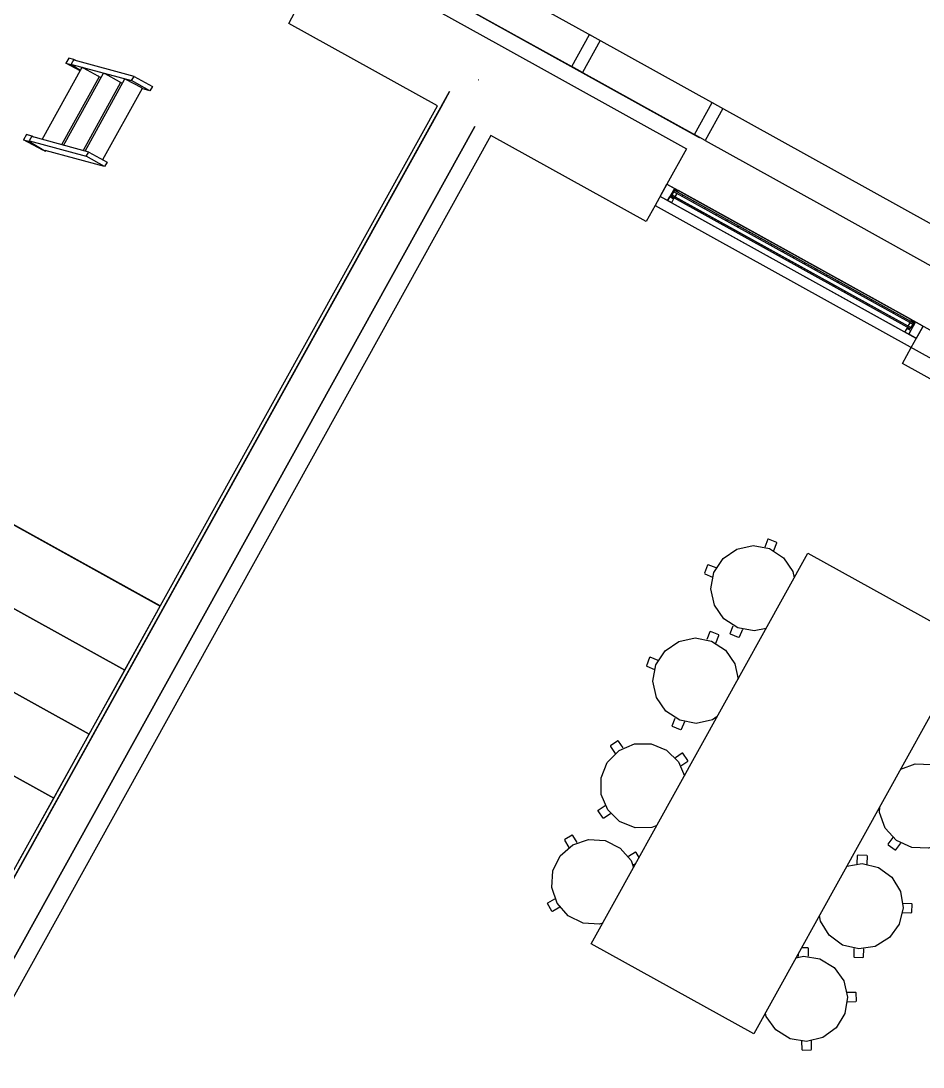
# Model space of a CAD drawing. Header units: metres. Extents: x 3.2 to 22.3, y 0.7 to 22.8.
# Drawn here: x 15.789 to 17.245, y 18.486 to 20.174 of the extents above; entities that cross this region are included whole.
import ezdxf

# ---------------------------------------------------------------- set-up
doc = ezdxf.new("R2010")
doc.units = ezdxf.units.M
for name, color, linetype in [('ARREDI', 9, 'Continuous'), ('INFISSI_VETRATE', 4, 'Continuous'), ('PARETI_STRUTTURE', 7, 'Continuous')]:
    doc.layers.add(name, color=color, linetype=linetype)

msp = doc.modelspace()

# ---------------------------------------------------------------- linework, layer by layer
at = {"layer": 'ARREDI'}
for points in [[(16.4882, 20.2051), (16.4884, 20.2054), (16.6864, 20.0957), (16.6862, 20.0953)], [(16.6862, 20.0953), (16.6864, 20.0957), (16.8844, 19.9859), (16.8843, 19.9855)], [(15.9678, 20.0779), (15.9718, 20.0847), (16.0013, 20.0684), (15.9973, 20.0616)], [(15.8019, 19.9802), (15.8288, 19.9642), (15.8244, 19.9654), (15.7934, 19.9825)], [(15.9281, 19.9462), (15.924, 19.9394), (15.8945, 19.9557), (15.8986, 19.9625)], [(16.8326, 19.8841), (16.8205, 19.8908), (16.8315, 19.9108), (16.8499, 19.9006), (16.8492, 19.8994), (16.843, 19.9029)], [(16.8326, 19.8841), (16.836, 19.8901), (16.8419, 19.8868), (16.8386, 19.8808)], [(16.8429, 19.8885), (16.8419, 19.8868), (16.8391, 19.8884), (16.84, 19.8901)], [(16.8473, 19.8959), (16.8442, 19.8904), (16.8398, 19.8929), (16.8428, 19.8984)], [(16.8455, 19.9015), (16.849, 19.8996), (16.8482, 19.8981), (16.8447, 19.9001)], [(17.2239, 19.6872), (17.2283, 19.6847), (17.2253, 19.6792), (17.2208, 19.6817)], [(17.2216, 19.6684), (17.232, 19.6872), (17.2258, 19.6907), (17.2265, 19.6919), (17.2448, 19.6817), (17.2337, 19.6617)], [(17.2295, 19.6886), (17.2287, 19.6872), (17.2253, 19.6891), (17.2261, 19.6905)], [(17.2216, 19.6684), (17.2156, 19.6717), (17.219, 19.6778), (17.2249, 19.6745)], [(17.2199, 19.6795), (17.2228, 19.6779), (17.2218, 19.6762), (17.219, 19.6778)], [(16.9719, 18.5396), (16.7095, 18.685), (17.0589, 19.3152), (17.3213, 19.1698)]]:
    msp.add_lwpolyline(points, close=True, dxfattribs=at)
for points in [[(15.8747, 20.112), (15.8662, 20.1143), (15.8616, 20.106)], [(15.8747, 20.112), (15.8704, 20.1042)], [(15.8778, 20.1101), (15.8747, 20.112)], [(15.9718, 20.0847), (15.8749, 20.1109)], [(15.8233, 19.9826), (15.8877, 20.0993)], [(15.8877, 20.0993), (15.8877, 20.0993), (15.8878, 20.0993), (15.888, 20.0993), (15.8883, 20.0991), (15.8888, 20.0989), (15.8893, 20.0987), (15.8898, 20.0984), (15.9133, 20.0856), (15.9138, 20.0853), (15.9143, 20.085), (15.9147, 20.0847), (15.9151, 20.0845), (15.9153, 20.0843), (15.9154, 20.0842), (15.9154, 20.084), (15.8548, 19.9743)], [(15.8846, 20.0934), (15.8616, 20.106), (15.8701, 20.1037)], [(15.8701, 20.1037), (15.8853, 20.0947)], [(15.8711, 20.104), (15.9678, 20.0779)], [(15.8579, 19.9733), (15.9224, 20.09)], [(15.9224, 20.09), (15.9224, 20.09), (15.9224, 20.09), (15.9226, 20.09), (15.923, 20.0898), (15.9234, 20.0896), (15.9239, 20.0894), (15.9244, 20.0891), (15.9479, 20.0763), (15.9484, 20.076), (15.9489, 20.0757), (15.9494, 20.0754), (15.9497, 20.0752), (15.9499, 20.075), (15.95, 20.0749), (15.95, 20.0747), (15.8894, 19.965)], [(15.8926, 19.964), (15.957, 20.0807)], [(15.9179, 20.0831), (15.915, 20.0839)], [(15.957, 20.0807), (15.957, 20.0807), (15.957, 20.0807), (15.9572, 20.0806), (15.9576, 20.0805), (15.958, 20.0803), (15.9585, 20.0801), (15.959, 20.0798), (15.9825, 20.067), (15.983, 20.0667), (15.9835, 20.0664), (15.984, 20.0661), (15.9843, 20.0659), (15.9845, 20.0657), (15.9846, 20.0656), (15.9846, 20.0653), (15.921, 19.9502)], [(15.9527, 20.0737), (15.9496, 20.0745)], [(15.9973, 20.0616), (15.9842, 20.0652)], [(15.8065, 19.9884), (15.798, 19.9907), (15.7934, 19.9825)], [(15.8065, 19.9884), (15.8022, 19.9807)], [(15.8029, 19.9805), (15.8945, 19.9557)], [(15.8095, 19.9866), (15.8065, 19.9884)], [(15.8986, 19.9625), (15.8067, 19.9874)], [(15.924, 19.9394), (15.8285, 19.9653)], [(15.8288, 19.9642), (15.8293, 19.9651)], [(16.9944, 19.3376), (16.9894, 19.3251)], [(16.9954, 19.338), (16.9944, 19.3376)], [(17.0086, 19.3327), (16.9954, 19.338)], [(17.004, 19.3193), (17.009, 19.3317)], [(17.009, 19.3317), (17.0086, 19.3327)], [(16.9073, 19.2842), (16.922, 19.3067), (16.9442, 19.3219), (16.9705, 19.3275), (16.9969, 19.3226), (17.0195, 19.3079), (17.0347, 19.2858), (17.0368, 19.2755)], [(16.8972, 19.2959), (16.8919, 19.2827)], [(16.8919, 19.2827), (16.8924, 19.2817)], [(16.8924, 19.2817), (16.9048, 19.2767)], [(16.8982, 19.2963), (16.8972, 19.2959)], [(16.9107, 19.2913), (16.8982, 19.2963)], [(16.9915, 19.1938), (16.9722, 19.1897), (16.9457, 19.1946), (16.9232, 19.2093), (16.908, 19.2315), (16.9024, 19.2578), (16.9073, 19.2842)], [(16.9336, 19.1855), (16.9386, 19.198)], [(16.9008, 19.1884), (16.8958, 19.1759)], [(16.9018, 19.1888), (16.9008, 19.1884)], [(16.915, 19.1836), (16.9018, 19.1888)], [(16.9105, 19.1701), (16.9154, 19.1825)], [(16.9154, 19.1825), (16.915, 19.1836)], [(16.934, 19.1845), (16.9336, 19.1855)], [(16.9472, 19.1792), (16.934, 19.1845)], [(16.9482, 19.1797), (16.9472, 19.1792)], [(16.9532, 19.1921), (16.9482, 19.1797)], [(16.8138, 19.135), (16.8284, 19.1576), (16.8506, 19.1728), (16.8769, 19.1784), (16.9033, 19.1734), (16.9259, 19.1588), (16.9411, 19.1366), (16.9463, 19.1121)], [(16.8036, 19.1467), (16.7984, 19.1336)], [(16.8046, 19.1472), (16.8036, 19.1467)], [(16.8171, 19.1422), (16.8046, 19.1472)], [(16.7983, 19.1336), (16.7988, 19.1326)], [(16.7988, 19.1326), (16.8112, 19.1276)], [(16.9126, 19.0514), (16.9049, 19.0461), (16.8786, 19.0406), (16.8522, 19.0455), (16.8296, 19.0601), (16.8144, 19.0823), (16.8088, 19.1086), (16.8138, 19.135)], [(16.84, 19.0364), (16.845, 19.0488)], [(16.8405, 19.0353), (16.84, 19.0364)], [(16.8536, 19.0301), (16.8405, 19.0353)], [(16.8546, 19.0305), (16.8536, 19.0301)], [(16.8596, 19.043), (16.8546, 19.0305)], [(16.7523, 19.0122), (16.7406, 19.0042)], [(16.7534, 19.012), (16.7523, 19.0122)], [(16.761, 19.0009), (16.7534, 19.012)], [(16.8153, 18.8759), (16.8069, 18.8724), (16.78, 18.8721), (16.7551, 18.8822), (16.7359, 18.9011), (16.7254, 18.9259), (16.7252, 18.9527), (16.7353, 18.9776), (16.7542, 18.9968)], [(16.7406, 19.0042), (16.7404, 19.0031)], [(16.7404, 19.0031), (16.7479, 18.992)], [(16.7542, 18.9968), (16.779, 19.0073), (16.8058, 19.0075), (16.8308, 18.9974), (16.8499, 18.9786), (16.8596, 18.9557)], [(16.8562, 18.9924), (16.8451, 18.9848)], [(16.854, 18.9718), (16.8651, 18.9793)], [(16.8573, 18.9922), (16.8562, 18.9924)], [(16.8653, 18.9804), (16.8573, 18.9922)], [(16.8651, 18.9793), (16.8653, 18.9804)], [(17.2087, 18.9666), (17.2322, 18.9752), (17.259, 18.9741), (17.2834, 18.9627), (17.3016, 18.9429), (17.3108, 18.9177), (17.3097, 18.8908), (17.2983, 18.8664)], [(16.7206, 18.8992), (16.7208, 18.9003)], [(16.7285, 18.8875), (16.7206, 18.8992)], [(16.7208, 18.9003), (16.7319, 18.9079)], [(16.7407, 18.8948), (16.7296, 18.8873)], [(17.2983, 18.8664), (17.2785, 18.8483), (17.2533, 18.839), (17.2264, 18.8402), (17.202, 18.8515), (17.1838, 18.8713), (17.1746, 18.8966), (17.175, 18.906)], [(16.7296, 18.8873), (16.7285, 18.8875)], [(16.6788, 18.86), (16.6665, 18.8529)], [(16.6799, 18.8597), (16.6788, 18.86)], [(16.6866, 18.8481), (16.6799, 18.8597)], [(16.7279, 18.7182), (16.7229, 18.7165), (16.6961, 18.7183), (16.672, 18.7302), (16.6543, 18.7504), (16.6456, 18.7759), (16.6474, 18.8027), (16.6593, 18.8268), (16.6796, 18.8445)], [(16.6666, 18.8529), (16.6663, 18.8518)], [(16.6663, 18.8518), (16.673, 18.8402)], [(16.6796, 18.8445), (16.705, 18.8531), (16.7319, 18.8514), (16.756, 18.8394), (16.7737, 18.8192), (16.7775, 18.8078)], [(17.1959, 18.8565), (17.188, 18.8457)], [(17.188, 18.8457), (17.1882, 18.8446)], [(17.1882, 18.8446), (17.1996, 18.8362)], [(17.2007, 18.8364), (17.2087, 18.8472)], [(16.781, 18.8325), (16.7693, 18.8258)], [(16.782, 18.8322), (16.781, 18.8325)], [(16.7867, 18.8242), (16.782, 18.8322)], [(17.1386, 18.814), (17.1391, 18.8274)], [(17.1391, 18.8274), (17.1399, 18.8282)], [(17.1399, 18.8282), (17.1541, 18.8276)], [(17.1541, 18.8276), (17.1548, 18.8268)], [(17.1548, 18.8268), (17.1543, 18.8134)], [(17.1996, 18.8362), (17.2007, 18.8364)], [(16.7772, 18.8122), (16.7813, 18.8146)], [(17.122, 18.8103), (17.1464, 18.8142), (17.1726, 18.8079), (17.1944, 18.7921), (17.2084, 18.7692), (17.2127, 18.7427)], [(16.6391, 18.7508), (16.6507, 18.7575)], [(16.6388, 18.7497), (16.6391, 18.7508)], [(16.6459, 18.7374), (16.6388, 18.7497)], [(16.6586, 18.7438), (16.647, 18.7371)], [(17.2127, 18.7427), (17.2064, 18.7165), (17.1906, 18.6948), (17.1677, 18.6807), (17.1412, 18.6765), (17.115, 18.6827), (17.0932, 18.6985), (17.0792, 18.7214), (17.0777, 18.7305)], [(17.2125, 18.7506), (17.2259, 18.75)], [(17.2259, 18.75), (17.2267, 18.7492)], [(17.2267, 18.7492), (17.2261, 18.7351)], [(16.647, 18.7371), (16.6459, 18.7374)], [(17.2253, 18.7343), (17.2119, 18.7348)], [(17.2261, 18.7351), (17.2253, 18.7343)], [(17.0491, 18.6787), (17.0583, 18.6791)], [(17.0583, 18.6791), (17.0591, 18.6783)], [(17.0592, 18.6783), (17.0596, 18.6649)], [(17.1333, 18.6772), (17.1328, 18.6638)], [(17.1485, 18.6632), (17.1491, 18.6766)], [(17.04, 18.6623), (17.0517, 18.6651), (17.0783, 18.6608), (17.1011, 18.6466), (17.1169, 18.6248), (17.123, 18.5987)], [(17.0439, 18.6643), (17.0437, 18.6691)], [(17.1328, 18.6638), (17.1336, 18.663)], [(17.1336, 18.663), (17.1477, 18.6625)], [(17.1477, 18.6625), (17.1485, 18.6632)], [(17.1223, 18.6065), (17.1357, 18.607)], [(17.1357, 18.607), (17.1365, 18.6062)], [(17.1365, 18.6063), (17.137, 18.5921)], [(17.123, 18.5987), (17.1187, 18.5721), (17.1046, 18.5493), (17.0828, 18.5335), (17.0566, 18.5274), (17.0301, 18.5317), (17.0072, 18.5458), (16.9915, 18.5676), (16.9903, 18.5727)], [(17.1363, 18.5913), (17.1229, 18.5908)], [(17.1371, 18.5921), (17.1363, 18.5913)], [(17.0488, 18.5275), (17.0492, 18.5141)], [(17.065, 18.5147), (17.0645, 18.5281)], [(17.0492, 18.5141), (17.0501, 18.5134)], [(17.0501, 18.5134), (17.0642, 18.5139)], [(17.0642, 18.5139), (17.065, 18.5147)]]:
    msp.add_lwpolyline(points, dxfattribs=at)
at = {"layer": 'INFISSI_VETRATE'}
for points in [[(16.8578, 19.8928), (16.8561, 19.8911)], [(16.8514, 19.8865), (16.8497, 19.8847)], [(16.8693, 19.8765), (16.8676, 19.8748)], [(16.8757, 19.8829), (16.874, 19.8812)], [(16.8936, 19.873), (16.8919, 19.8712)], [(16.8873, 19.8666), (16.8855, 19.8649)], [(16.9052, 19.8567), (16.9034, 19.8549)], [(16.9115, 19.863), (16.9098, 19.8613)], [(16.9231, 19.8467), (16.9213, 19.845)], [(16.9295, 19.8531), (16.9277, 19.8514)], [(16.9474, 19.8432), (16.9456, 19.8414)], [(16.941, 19.8368), (16.9393, 19.8351)], [(16.9589, 19.8269), (16.9572, 19.8251)], [(16.9653, 19.8332), (16.9635, 19.8315)], [(16.9832, 19.8233), (16.9815, 19.8216)], [(16.9768, 19.8169), (16.9751, 19.8152)], [(16.9947, 19.807), (16.993, 19.8053)], [(17.0011, 19.8134), (16.9994, 19.8116)], [(17.0126, 19.7971), (17.0109, 19.7953)], [(17.019, 19.8035), (17.0173, 19.8017)], [(17.0306, 19.7872), (17.0288, 19.7854)], [(17.0369, 19.7935), (17.0352, 19.7918)], [(17.0485, 19.7772), (17.0467, 19.7755)], [(17.0548, 19.7836), (17.0531, 19.7819)], [(17.0728, 19.7737), (17.071, 19.7719)], [(17.0664, 19.7673), (17.0646, 19.7656)], [(17.0843, 19.7574), (17.0826, 19.7556)], [(17.0907, 19.7637), (17.0889, 19.762)], [(17.1086, 19.7538), (17.1068, 19.7521)], [(17.1022, 19.7474), (17.1005, 19.7457)], [(17.1201, 19.7375), (17.1184, 19.7358)], [(17.1265, 19.7439), (17.1248, 19.7421)], [(17.138, 19.7276), (17.1363, 19.7258)], [(17.1444, 19.7339), (17.1427, 19.7322)], [(17.1623, 19.724), (17.1606, 19.7223)], [(17.1559, 19.7176), (17.1542, 19.7159)], [(17.1739, 19.7077), (17.1721, 19.706)], [(17.1802, 19.7141), (17.1785, 19.7124)], [(17.1981, 19.7042), (17.1964, 19.7024)], [(17.1918, 19.6978), (17.19, 19.6961)], [(17.2097, 19.6879), (17.2079, 19.6861)], [(17.2161, 19.6942), (17.2143, 19.6925)]]:
    msp.add_lwpolyline(points, dxfattribs=at)
at = {"layer": 'PARETI_STRUTTURE'}
for points in [[(16.4614, 20.0371), (16.2213, 20.1702), (16.2356, 20.1961), (15.8224, 20.4252)], [(16.2547, 20.2305), (16.2864, 20.2877), (16.5598, 20.1361)], [(16.517, 20.2571), (16.7151, 20.1473)], [(16.497, 20.2006), (16.6778, 20.1004), (16.7065, 20.1521), (16.7237, 20.1425), (16.695, 20.0909), (16.6778, 20.1004)], [(16.7151, 20.1473), (16.9131, 20.0375)], [(16.5598, 20.1361), (16.8632, 19.9679), (16.8315, 19.9108)], [(16.695, 20.0909), (16.8758, 19.9907), (16.9045, 20.0423), (16.9217, 20.0328), (16.8931, 19.9811), (16.8758, 19.9907)], [(16.5275, 20.0793), (16.5282, 20.0789)], [(16.5282, 20.0789), (16.5275, 20.0793)], [(15.0999, 17.5689), (16.4809, 20.0601)], [(16.4809, 20.0601), (16.4666, 20.0343)], [(16.4666, 20.0343), (15.0999, 17.5689), (13.8088, 18.2847)], [(15.0976, 17.577), (16.4614, 20.0372)], [(16.9131, 20.0375), (17.1111, 19.9278)], [(16.5217, 20.0037), (15.1245, 17.4833), (15.0694, 17.5138)], [(15.1245, 17.4833), (16.5217, 20.0037)], [(16.5475, 19.9894), (15.1665, 17.4982)], [(16.8125, 19.8763), (16.7981, 19.8505), (16.5475, 19.9894)], [(16.8931, 19.9811), (17.0825, 19.8761)], [(16.0139, 19.23), (14.7332, 19.9399), (15.353, 19.5963)], [(17.1111, 19.9278), (17.3091, 19.818)], [(16.8315, 19.9108), (16.8125, 19.8763)], [(16.8315, 19.9108), (17.0382, 19.7962)], [(16.8386, 19.8808), (16.8205, 19.8908)], [(16.8406, 19.8925), (17.2253, 19.6792), (17.2241, 19.6771), (16.8386, 19.8908), (16.8395, 19.8925)], [(17.2264, 19.6918), (16.8499, 19.9006)], [(16.8499, 19.9006), (17.2265, 19.6918)], [(16.8645, 19.8925), (18.6123, 18.9236)], [(16.8124, 19.8763), (18.6118, 18.8789)], [(17.2156, 19.6717), (16.8386, 19.8808)], [(17.2154, 19.6719), (16.8388, 19.8806)], [(17.0825, 19.8761), (17.2719, 19.7711), (17.3005, 19.8228), (17.3177, 19.8132), (17.2891, 19.7616), (17.2719, 19.7711)], [(17.2264, 19.6918), (17.2441, 19.6821), (17.0382, 19.7962)], [(17.2337, 19.6617), (17.2156, 19.6717)], [(17.2257, 19.6473), (17.2448, 19.6817)], [(17.4065, 19.547), (17.3922, 19.5212), (17.2114, 19.6214), (17.2257, 19.6472)], [(15.9567, 19.1266), (16.014, 19.2299), (15.3958, 19.5726), (16.014, 19.2299)], [(15.8994, 19.0233), (15.9567, 19.1266), (15.3385, 19.4693), (15.9567, 19.1266)], [(15.8422, 18.92), (15.8994, 19.0233), (15.2813, 19.366), (15.8994, 19.0233)], [(15.7849, 18.8167), (15.8421, 18.92), (15.224, 19.2627), (15.8421, 18.92)]]:
    msp.add_lwpolyline(points, dxfattribs=at)
for points in [[(17.2448, 19.6817), (17.2337, 19.6617), (16.8205, 19.8908), (16.8315, 19.9108)], [(16.8398, 19.8929), (17.2253, 19.6792), (17.2242, 19.6771), (16.8386, 19.8909)], [(16.8428, 19.8984), (16.844, 19.9005), (17.2295, 19.6868), (17.2284, 19.6847)], [(17.2295, 19.6868), (17.2284, 19.6847), (16.8428, 19.8984), (16.844, 19.9005)]]:
    msp.add_lwpolyline(points, close=True, dxfattribs=at)

doc.saveas('drawing.dxf')
